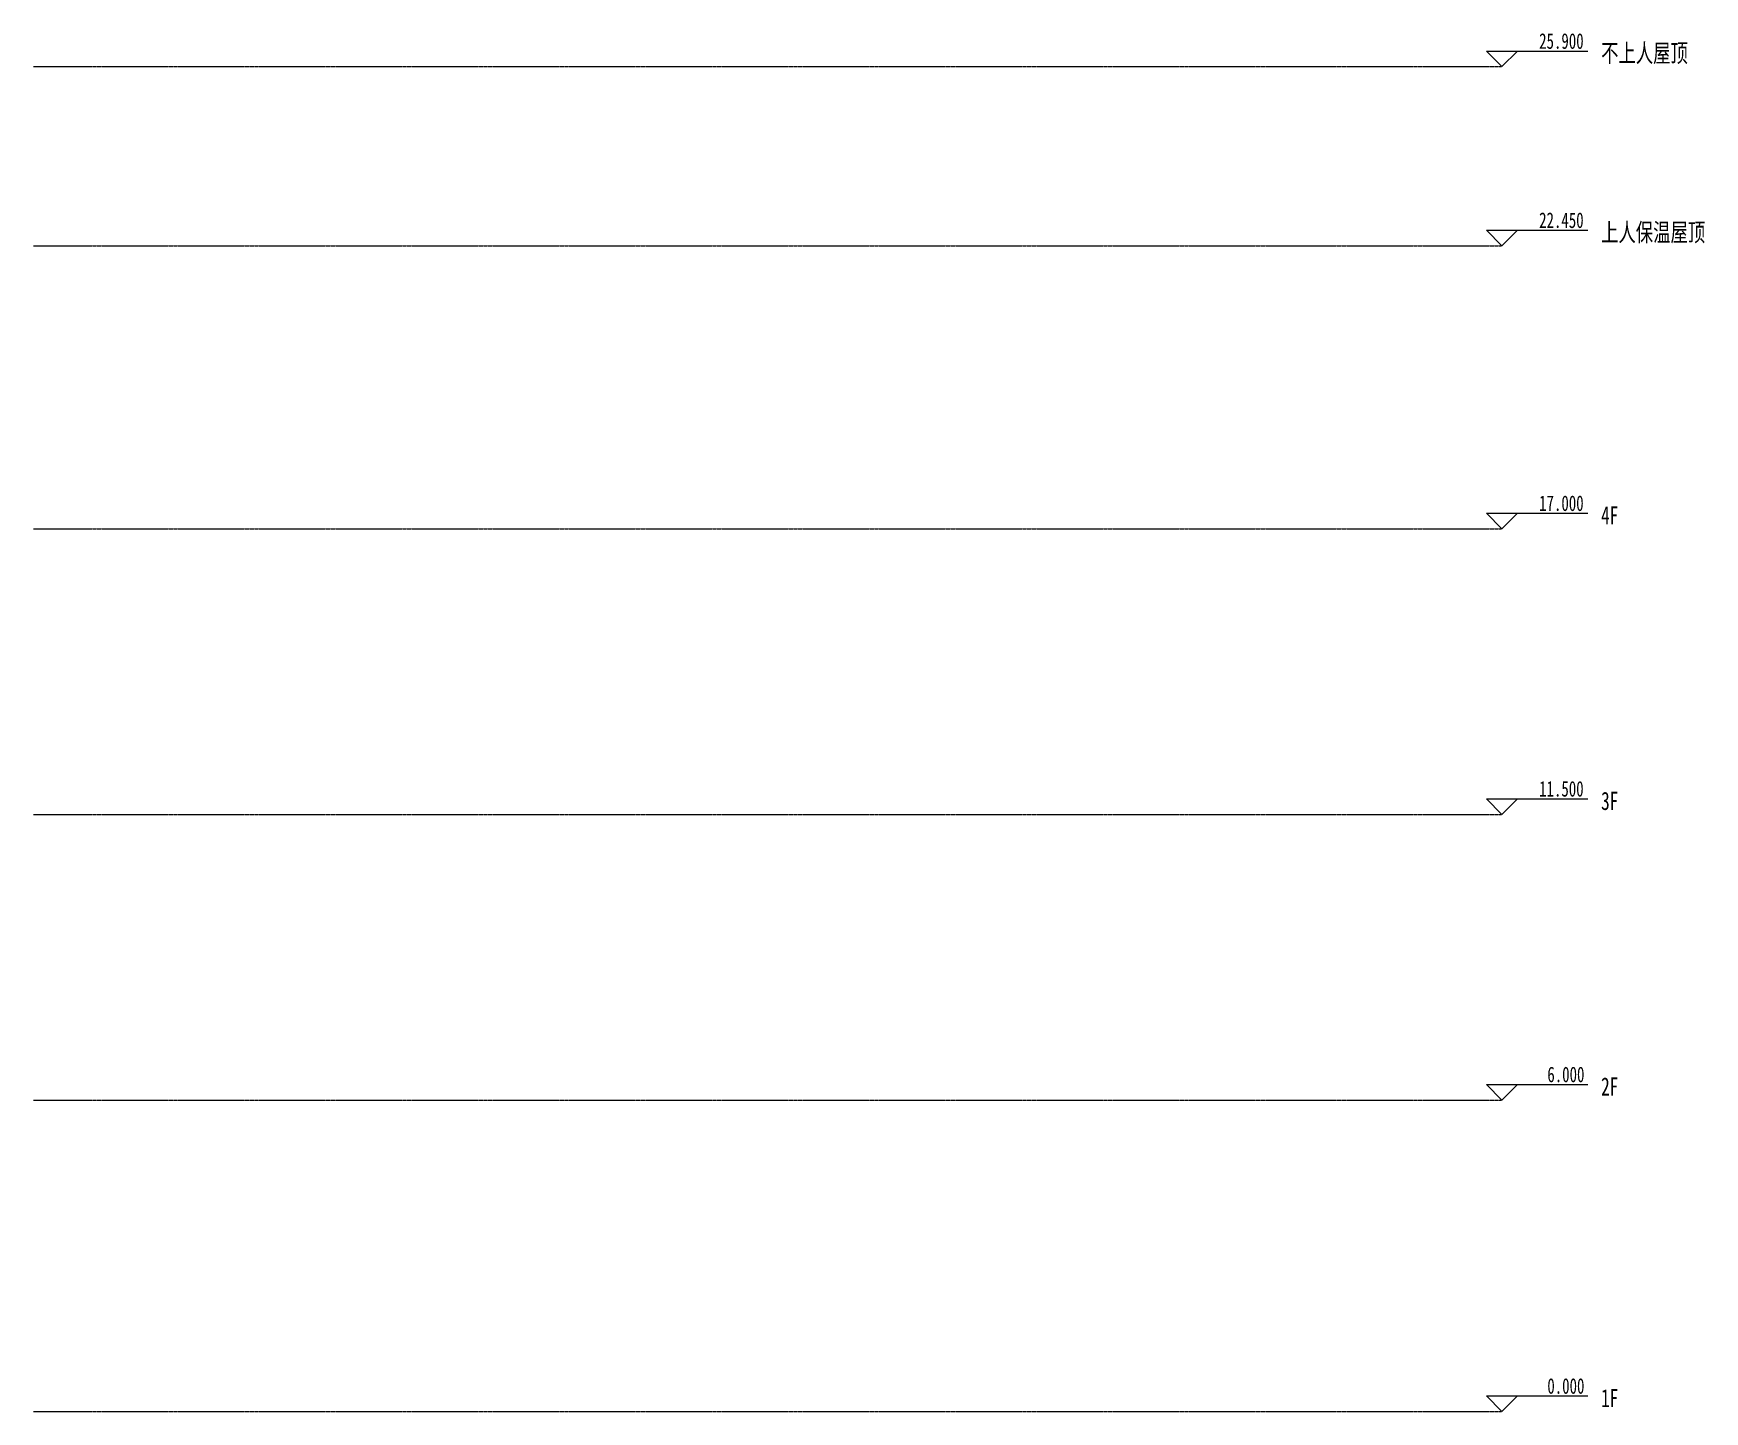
# Model space of a CAD drawing. Header units: millimetres. Extents: x -23709 to 126185, y -3000 to 26540.
# Drawn here: x -23709 to 8474, y 0 to 26540 of the extents above; entities that cross this region are included whole.
import ezdxf

# ---------------------------------------------------------------- set-up
doc = ezdxf.new("R2010")
doc.units = ezdxf.units.MM
doc.linetypes.add('中心线', pattern=[30, 12, -6, 6, -6])
doc.layers.add('A-FLOR-LEVL', color=51, linetype='Continuous', lineweight=13)
doc.styles.add('宋体', font='', dxfattribs={"width": 0.7, "height": 350})
doc.styles.add('宋体_1', font='', dxfattribs={"width": 0.7, "height": 300})
doc.styles.get('宋体').set_extended_font_data('SimSun')
doc.styles.get('宋体_1').set_extended_font_data('SimSun')

# ---------------------------------------------------------------- blocks, each defined once
blk = doc.blocks.new('标高 - 上标高标头-172274-东')
at = {"layer": 'A-FLOR-LEVL'}
for p, q in [((4272, 300), (4572, 0)), ((4272, 300), (6226, 300)), ((4872, 300), (4572, 0))]:
    blk.add_line(p, q, dxfattribs=at)

msp = doc.modelspace()

# ---------------------------------------------------------------- linework, layer by layer
at = {"layer": 'A-FLOR-LEVL', "linetype": '中心线'}
for p, q in [((-23709, 25900), (4572, 25900)), ((-23709, 22450), (4572, 22450)), ((-23709, 17000), (4572, 17000)), ((-23709, 11500), (4572, 11500)), ((-23709, 6000), (4572, 6000)), ((-23709, 0), (4572, 0))]:
    msp.add_line(p, q, dxfattribs=at)

# ---------------------------------------------------------------- block references
at = {"layer": 'A-FLOR-LEVL'}
for p in [(0, 25900), (0, 22450), (0, 17000), (0, 11500), (0, 6000), (0, 0)]:
    msp.add_blockref('标高 - 上标高标头-172274-东', p, dxfattribs=at)

# ---------------------------------------------------------------- texts
at = {"layer": 'A-FLOR-LEVL', "attachment_point": 1}
for s, insert, char_height, width, style in [('25.900', (5288, 26543), 300, 1144.81, '宋体_1'), ('不上人屋顶', (6481, 26335), 350, 2160.55, '宋体'), ('22.450', (5288, 23093), 300, 1144.81, '宋体_1'), ('上人保温屋顶', (6481, 22885), 350, 2592.66, '宋体'), ('17.000', (5288, 17643), 300, 1144.81, '宋体_1'), ('4F', (6481, 17435), 350, 437.72, '宋体'), ('11.500', (5288, 12143), 300, 1144.81, '宋体_1'), ('3F', (6481, 11935), 350, 437.72, '宋体'), ('6.000', (5446, 6643), 300, 954.01, '宋体_1'), ('2F', (6481, 6435), 350, 437.72, '宋体'), ('0.000', (5446, 643), 300, 954.01, '宋体_1'), ('1F', (6481, 435), 350, 437.72, '宋体')]:
    msp.add_mtext(s, dxfattribs=dict(at, insert=insert, char_height=char_height, width=width, style=style))

doc.saveas('drawing.dxf')
